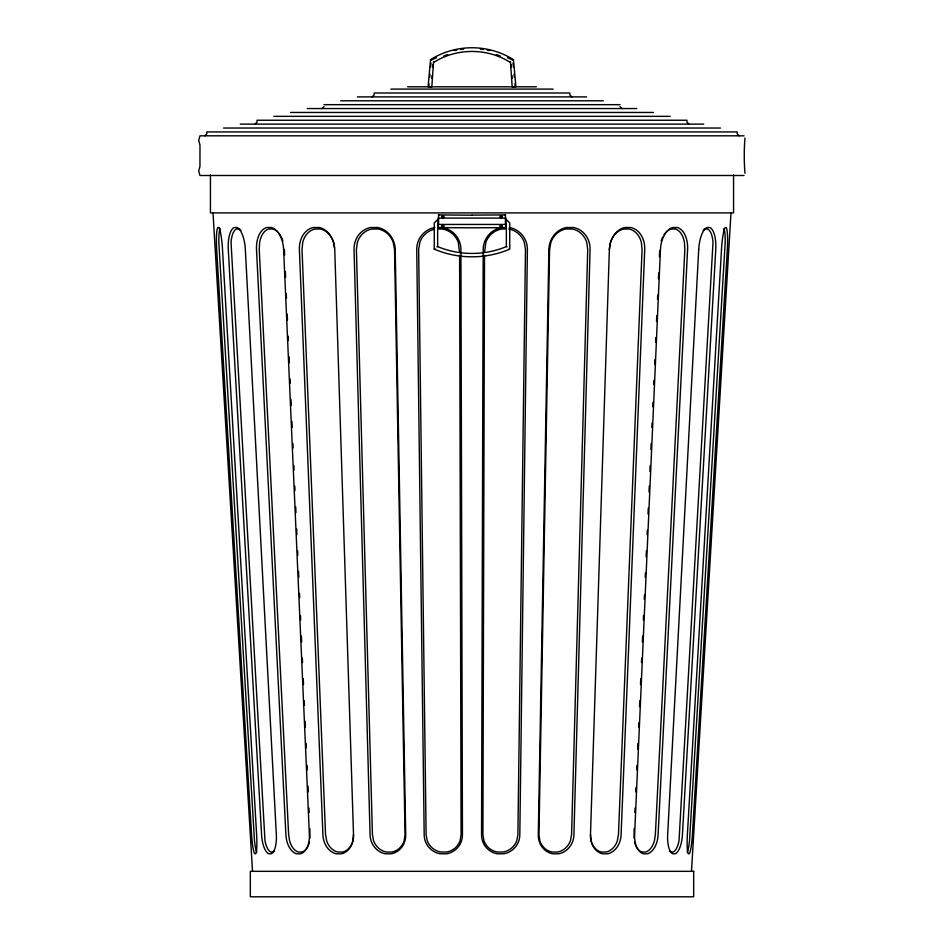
<?xml version="1.0" encoding="UTF-8"?>
<svg xmlns="http://www.w3.org/2000/svg" width="944" height="944" viewBox="0 0 944 944"><rect width="100%" height="100%" fill="white"/><g stroke="black" fill="none" stroke-linecap="round" stroke-linejoin="round"><path stroke-width="1.42" d="M438.759 214.854L437.91 221.451L438.299 227.622L472 227.811L505.701 227.622L506.09 221.451L505.241 214.854M484.52 255.328L482.903 834.543L483.93 840.703A17.629 17.44 -65.5 0 0 497.228 852.019L503.305 852.019A17.629 17.44 -65.5 0 0 516.769 840.703L517.902 834.543L525.478 249.428L524.274 242.254A20.615 20.402 -65.5 0 0 508.71 229.026M484.532 252.378L485.853 242.254A20.615 20.402 -65.5 0 1 501.618 229.026L505.099 229.026M609.364 249.428L590.484 834.826A19.293 15.281 -84.4 0 0 602.449 853.777L607.759 853.777A19.293 15.281 -84.4 0 0 621.093 834.826L644.717 249.428A22.278 17.641 -84.4 0 0 630.899 227.516L624.763 227.516A22.278 17.641 -84.4 0 0 609.364 249.428L610.591 242.254A20.615 16.331 -84.4 0 1 623.595 229.026L629.282 229.026A20.615 16.331 -84.4 0 1 641.33 242.254L642.073 249.428L618.462 834.543L617.376 840.703A17.629 13.959 -84.4 0 1 606.26 852.019L601.399 852.019A17.629 13.959 -84.4 0 1 591.097 840.703L590.46 834.543M634.144 828.667L634.108 838.237M634.852 812.489L635.052 808.076M635.76 791.91L635.961 787.497M636.74 769.856L636.929 765.442M637.648 749.276L637.908 743.4M638.616 727.222L638.817 722.809M639.525 706.643L639.784 700.767M640.504 684.589L640.764 678.712M641.472 662.535L641.672 658.133M642.38 641.955L642.64 636.079M643.36 619.901L643.548 615.5M644.268 599.322L644.457 594.909M645.236 577.268L645.436 572.866M646.144 556.689L646.404 550.812M647.124 534.634L647.313 530.221M648.032 514.055L648.292 508.179M649 492.001L649.26 486.125M649.909 471.422L650.168 465.545M650.888 449.368L651.148 443.491M651.856 427.313L652.056 422.912M652.764 406.734L652.965 402.321M653.744 384.68L653.932 380.279M654.652 364.101L654.853 359.688M655.632 342.047L655.82 337.645M656.54 321.467L656.8 315.591M657.508 299.413L657.708 295.012M658.416 278.834L658.676 272.958M659.396 256.78L659.655 250.903M309.892 838.237L309.856 828.667M691.48 871.336L730.986 212.907M428.824 86.612L429.083 83.827M429.709 76.853L429.968 74.069M430.594 67.107L430.971 62.918M431.856 78.435L432.104 75.638M432.871 67.248L433.119 64.452M433.556 61.773L431.821 86.883L428.092 86.541L430.547 59.649C455.622 43.802 488.378 43.802 513.453 59.649L515.908 86.541L512.179 86.883L510.444 61.773M353.54 834.543L352.903 840.703A17.629 13.959 84.4 0 1 342.601 852.019L337.74 852.019A17.629 13.959 84.4 0 1 326.624 840.703L325.538 834.543L302.021 249.428L302.764 242.254A20.615 16.331 84.4 0 1 314.824 229.026L320.5 229.026A20.615 16.331 84.4 0 1 333.515 242.254L334.518 248.001M744.969 173.307C744.025 161.695 744.025 149.624 744.969 138.013M438.594 218.737L438.594 223.811M505.406 223.811L505.406 218.737M500.178 216.754L501.311 215.598M501.972 217.474L502.302 216.672M500.178 226.123L500.509 225.321M501.96 226.855L501.96 225.238M442.028 215.857L441.886 217.545L442.83 217.816M443.491 217.557L443.633 215.869L441.886 215.928M442.04 225.238L442.04 226.843M443.491 226.926L443.633 225.25L442.689 224.979M434.594 248.673L434.252 249.122C458.218 259.376 485.782 259.376 509.748 249.122L509.748 223.02L506.208 219.445M437.792 219.445L434.252 223.02L434.252 249.122L434.913 248.838M204.848 135.818L206.795 133.871L206.795 131.924L737.205 131.924L737.205 133.871L739.152 135.818M255.057 124.136L257.004 122.189L257.004 120.242L686.996 120.242L686.996 122.189L688.943 124.136M321.998 108.56L323.945 106.625M372.207 96.89L374.154 94.943L374.154 92.996L569.846 92.996L569.846 94.943L571.793 96.89M431.231 60.133L436.553 57.678M434.063 62.139C457.014 47.896 486.986 47.896 509.937 62.139M437.001 246.903L437.65 246.62C459.468 255.694 484.532 255.694 506.35 246.62L506.999 246.903M501.17 217.816L502.444 216.731L501.972 215.857M501.311 224.979L500.367 225.25L500.509 226.926M442.689 217.887L443.633 217.486M442.83 224.908L441.886 225.297L441.886 226.914L443.633 226.855M453.981 50.539L456.754 50.138M460.908 49.536L463.681 49.135M472 215.114L505.701 214.925M505.701 218.099L438.299 218.099M505.701 224.448L438.299 224.448M407.631 86.813L536.369 86.813M390.899 89.102L553.101 89.102M357.422 96.89L586.578 96.89M340.69 100.784L603.31 100.784M323.945 104.678L620.055 104.678M307.213 108.56L636.787 108.56M290.481 112.454L653.519 112.454M273.736 116.348L670.264 116.348M240.272 124.136L703.728 124.136M223.539 128.03L720.461 128.03M744.037 135.818L199.963 135.818L198.7 140.385L199.963 144.963L199.963 166.356L198.7 170.935L199.963 175.501L744.037 175.501M438.594 227.516L442.5 227.516A22.278 22.054 65.5 0 1 460.92 249.428L462.442 834.826A19.293 19.092 65.5 0 1 446.783 853.777L440.14 853.777A19.293 19.092 65.5 0 1 424.186 834.826L416.741 249.428A22.278 22.054 65.5 0 1 434.83 227.516M505.701 227.622L501.63 227.516A22.278 22.054 -65.5 0 0 483.198 249.428L481.558 834.826A19.293 19.092 -65.5 0 0 497.217 853.777L503.86 853.777A19.293 19.092 -65.5 0 0 519.814 834.826L527.389 249.428A22.278 22.054 -65.5 0 0 509.3 227.516M220.554 229.026L220.094 229.026A20.615 2.69 86.6 0 0 218.819 242.254L254.467 840.703A17.629 2.301 86.6 0 0 256.898 852.019M438.901 229.026L442.512 229.026A20.615 20.402 65.5 0 1 458.277 242.254L459.586 252.378M723.446 229.026L723.918 229.026A20.615 2.69 -86.6 0 1 725.204 242.254L689.533 840.703A17.629 2.301 -86.6 0 1 687.102 852.019M438.299 214.925L472 215.197M480.319 49.135L483.092 49.536M487.246 50.138L490.019 50.539M502.114 215.928L500.367 215.869L500.509 217.557M500.367 217.486L501.311 217.887M501.17 224.908L502.114 225.309L502.114 226.914L500.367 226.867M442.689 215.598L443.822 216.754M509.087 248.838L509.406 248.673M507.447 57.678L512.769 60.133M620.055 106.625L622.002 108.56M441.698 216.672L442.028 217.474M443.491 225.309L443.822 226.123M513.029 62.918L513.406 67.107M514.032 74.069L514.291 76.853M514.917 83.827L515.176 86.612M510.881 64.452L511.129 67.248M511.896 75.638L512.144 78.435M213.014 212.907L252.52 871.336M284.368 249.428L284.616 255.317M285.336 271.483L285.595 277.371M286.303 293.537L286.492 297.95M287.212 314.116L287.472 320.004M288.18 336.17L288.368 340.583M289.088 356.749L289.348 362.638M290.056 378.804L290.256 383.217M290.964 399.383L291.224 405.271M291.932 421.437L292.192 427.313M292.9 443.491L293.1 447.904M293.879 465.545L294.068 469.947M294.776 486.125L294.976 490.538M295.684 506.704L295.944 512.58M296.652 528.758L296.912 534.634M297.631 550.812L297.82 555.214M298.528 571.391L298.788 577.268M299.508 593.446L299.696 597.847M300.475 615.5L300.664 619.901M301.384 636.079L301.643 641.955M302.351 658.133L302.54 662.535M303.26 678.712L303.52 684.589M304.228 700.767L304.416 705.168M305.136 721.346L305.396 727.222M306.104 743.4L306.304 747.801M307.071 765.442L307.272 769.856M307.98 786.033L308.24 791.91M308.948 808.076L309.148 812.489M459.598 255.328L461.097 834.543L460.07 840.703A17.629 17.44 65.5 0 1 446.772 852.019L440.695 852.019A17.629 17.44 65.5 0 1 427.231 840.703L426.098 834.543L418.652 249.428L419.856 242.254A20.615 20.402 65.5 0 1 434.028 229.321M733.571 174.746L733.571 212.907L210.429 212.907L210.429 174.746M506.35 224.353L506.35 246.62M437.65 224.353L437.65 246.62M443.656 56.133A71.048 71.048 0 0 1 447.739 54.516M496.261 54.516A71.048 71.048 0 0 1 500.344 56.133M240.921 230.395A20.615 7.871 86.3 0 0 239.08 229.026L236.342 229.026A20.615 7.871 86.3 0 0 231.032 242.254L264.969 840.703A17.629 6.738 86.3 0 0 270.763 852.019L273.099 852.019A17.629 6.738 86.3 0 0 274.539 850.839M309.455 842.119A17.629 10.714 85.7 0 1 308.641 844.797M308.133 846.001A17.629 10.714 85.7 0 1 302.056 852.019L298.328 852.019A17.629 10.714 85.7 0 1 289.584 840.703L288.628 834.543L259.234 249.428L259.659 242.254A20.615 12.532 85.7 0 1 268.651 229.026L273.017 229.026A20.615 12.532 85.7 0 1 280.781 236.059M281.371 237.18A20.615 12.532 85.7 0 1 282.87 240.932M661.213 240.932A20.615 12.532 -85.7 0 1 662.712 237.18M664.092 234.749A20.615 12.532 -85.7 0 1 671.066 229.026L675.42 229.026A20.615 12.532 -85.7 0 1 684.412 242.254L684.848 249.428L655.372 834.543L654.416 840.703A17.629 10.714 -85.7 0 1 645.672 852.019L641.944 852.019A17.629 10.714 -85.7 0 1 635.867 846.001M635.359 844.797A17.629 10.714 -85.7 0 1 634.545 842.119M703.127 230.395A20.615 7.871 -86.3 0 1 704.967 229.026L707.705 229.026A20.615 7.871 -86.3 0 1 713.015 242.254L679.031 840.703A17.629 6.738 -86.3 0 1 673.237 852.019L670.901 852.019A17.629 6.738 -86.3 0 1 669.461 850.839M548.901 249.428L538.281 834.826A19.293 17.794 -81.2 0 0 552.57 853.777L558.765 853.777A19.293 17.794 -81.2 0 0 573.928 834.826L590.071 249.428A22.278 20.544 -81.2 0 0 573.563 227.516L566.412 227.516A22.278 20.544 -81.2 0 0 548.901 249.428M549.573 249.428L538.965 834.543L539.826 840.703A17.629 16.249 -81.2 0 0 552.039 852.019L557.703 852.019A17.629 16.249 -81.2 0 0 570.436 840.703L571.58 834.543L587.723 249.428L586.708 242.254A20.615 19.01 -81.2 0 0 572.418 229.026L565.81 229.026A20.615 19.01 -81.2 0 0 550.907 242.254L549.573 249.428M660.458 249.428L634.616 834.826A19.293 11.717 -85.7 0 0 643.419 853.777L647.501 853.777A19.293 11.717 -85.7 0 0 658.098 834.826L687.586 249.428A22.278 13.546 -85.7 0 0 677.414 227.516L672.694 227.516A22.278 13.546 -85.7 0 0 660.458 249.428M698.713 249.428L667.656 834.826A19.293 7.363 -86.3 0 0 672.718 853.777L675.279 853.777A19.293 7.363 -86.3 0 0 682.418 834.826L715.764 249.428A22.278 8.508 -86.3 0 0 709.923 227.516L706.962 227.516A22.278 8.508 -86.3 0 0 698.713 249.428M721.511 249.428L687.374 834.826A19.293 2.513 -86.6 0 0 688.329 853.777L689.214 853.777A19.293 2.513 -86.6 0 0 692.412 834.826L727.328 249.428A22.278 2.903 -86.6 0 0 726.219 227.516L725.216 227.516A22.278 2.903 -86.6 0 0 721.511 249.428M357.41 242.254L356.395 249.428L372.42 834.543L373.564 840.703A17.629 16.249 81.2 0 0 386.297 852.019L391.961 852.019A17.629 16.249 81.2 0 0 404.174 840.703L405.035 834.543L394.545 249.428L393.2 242.254A20.615 19.01 81.2 0 0 378.308 229.026L371.7 229.026A20.615 19.01 81.2 0 0 357.41 242.254M218.807 227.516L217.793 227.516A22.278 2.903 86.6 0 0 216.683 249.428L251.588 834.826A19.293 2.513 86.6 0 0 254.786 853.777L255.671 853.777A19.293 2.513 86.6 0 0 256.626 834.826L222.501 249.428A22.278 2.903 86.6 0 0 218.807 227.516M237.086 227.516L234.124 227.516A22.278 8.508 86.3 0 0 228.283 249.428L261.582 834.826A19.293 7.363 86.3 0 0 268.721 853.777L271.282 853.777A19.293 7.363 86.3 0 0 276.344 834.826L245.334 249.428A22.278 8.508 86.3 0 0 237.086 227.516M271.376 227.516L266.668 227.516A22.278 13.546 85.7 0 0 256.497 249.428L285.902 834.826A19.293 11.717 85.7 0 0 296.499 853.777L300.581 853.777A19.293 11.717 85.7 0 0 309.384 834.826L283.625 249.428A22.278 13.546 85.7 0 0 271.376 227.516M319.343 227.516L313.196 227.516A22.278 17.641 84.4 0 0 299.39 249.428L322.907 834.826A19.293 15.281 84.4 0 0 336.241 853.777L341.551 853.777A19.293 15.281 84.4 0 0 353.516 834.826L334.742 249.428A22.278 17.641 84.4 0 0 319.343 227.516M377.706 227.516L370.555 227.516A22.278 20.544 81.2 0 0 354.047 249.428L370.072 834.826A19.293 17.794 81.2 0 0 385.235 853.777L391.43 853.777A19.293 17.794 81.2 0 0 405.719 834.826L395.217 249.428A22.278 20.544 81.2 0 0 377.706 227.516M693.675 871.336L250.325 871.336L250.325 896.8L693.675 896.8L693.675 871.336"/></g></svg>
